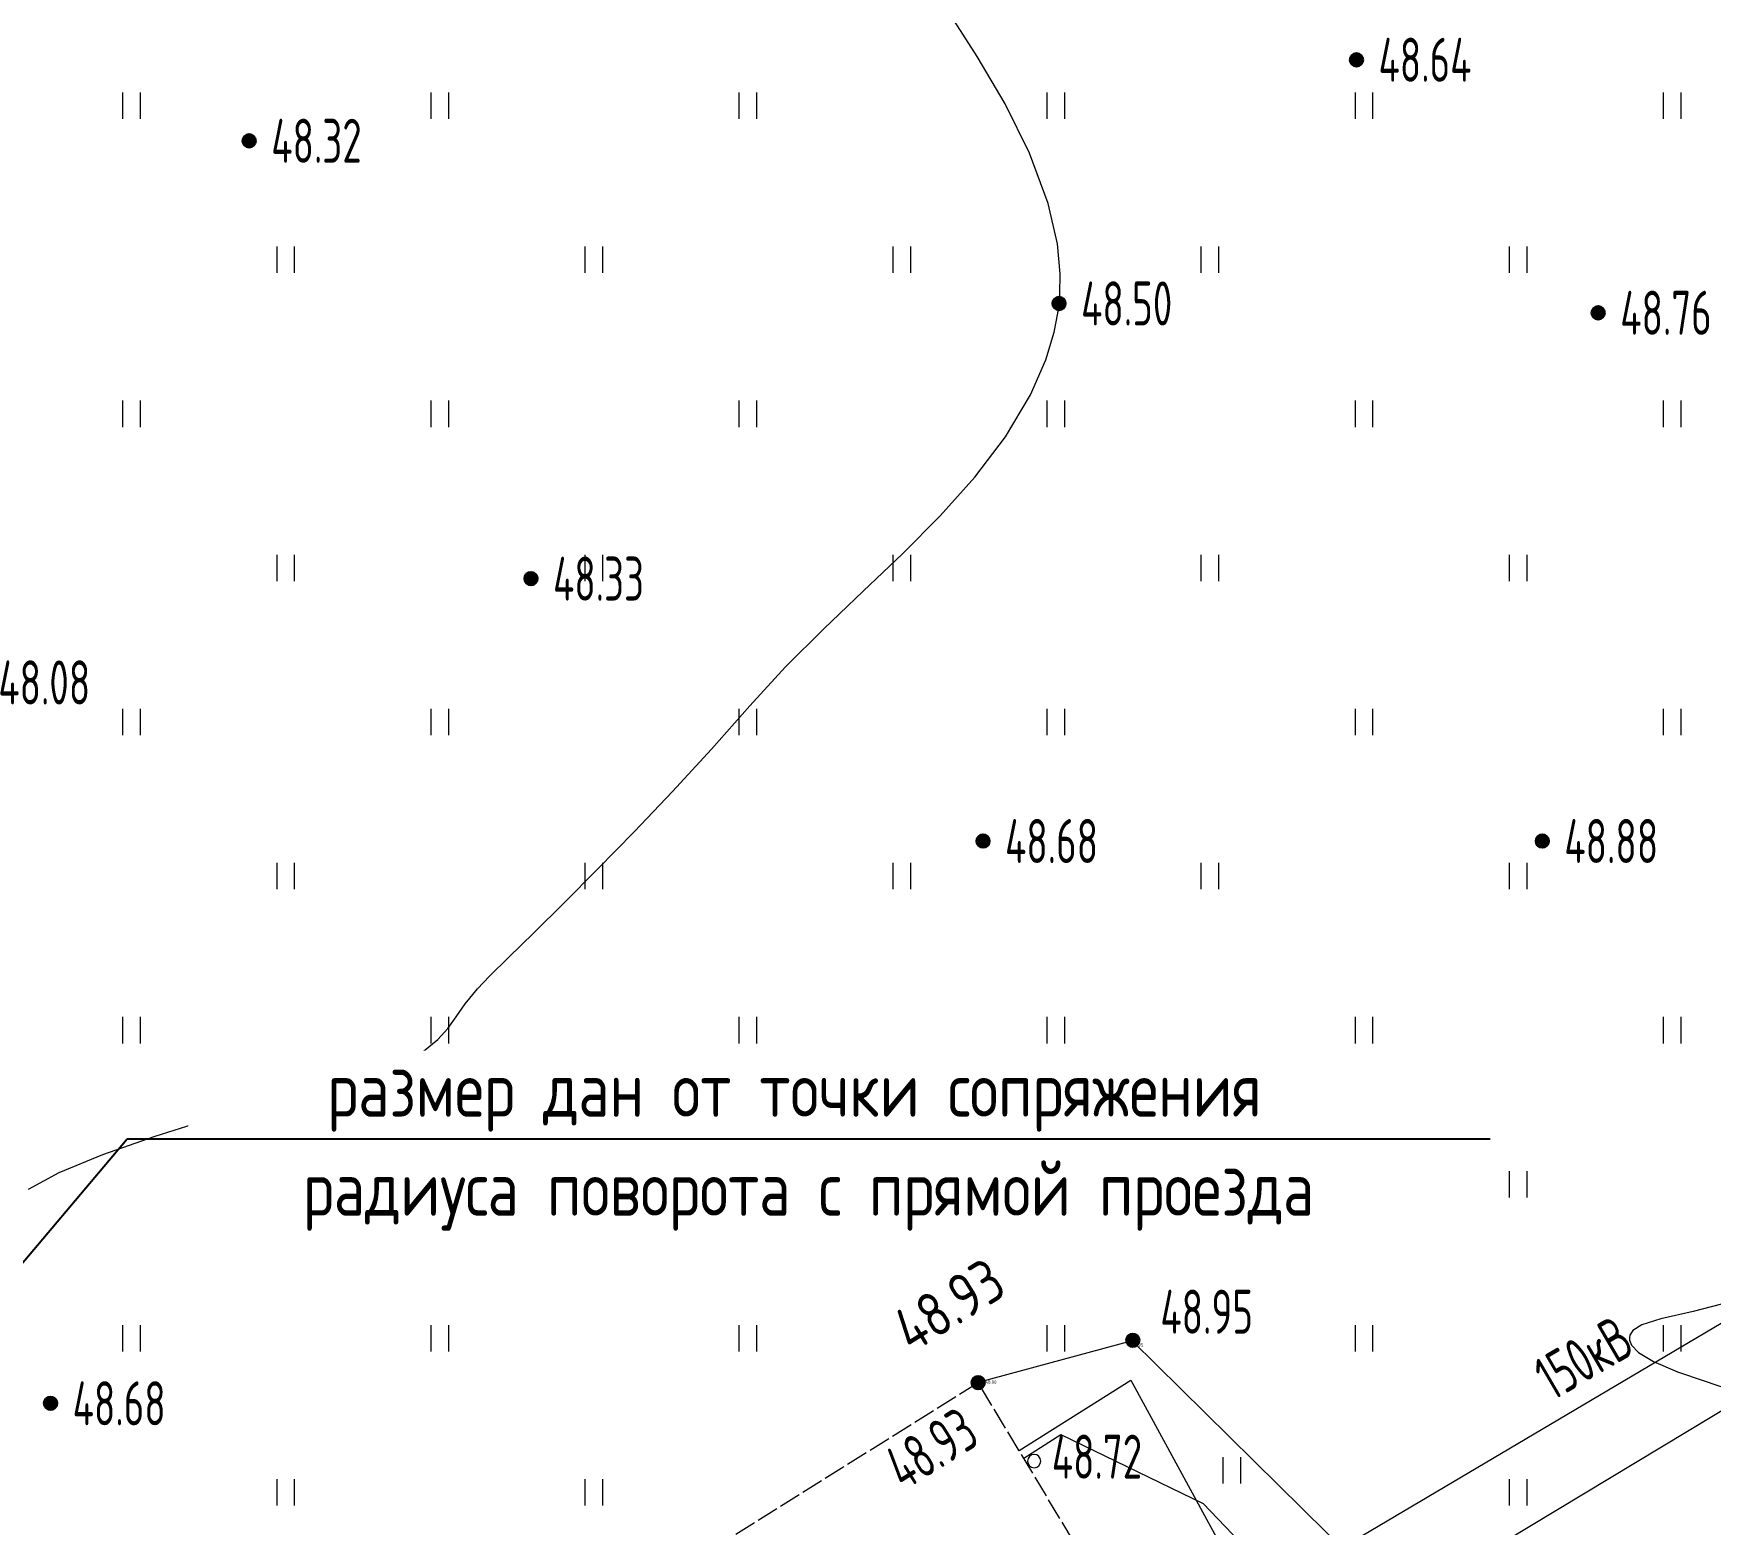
# Model space of a CAD drawing. Extents: x 1098675 to 1099684, y 381052 to 381453.
# Drawn here: x 1099205.77 to 1099243.87, y 381158.07 to 381191.94 of the extents above; entities that cross this region are included whole.
import ezdxf
from ezdxf.enums import TextEntityAlignment as Align

# ---------------------------------------------------------------- set-up
doc = ezdxf.new("R2010")
doc.units = 0
doc.header["$MEASUREMENT"] = 0
doc.set_wipeout_variables(frame=1)
doc.header["$PDMODE"] = 34
doc.header["$PDSIZE"] = -1
doc.linetypes.add('500_13', pattern=[1, 1, 0])
doc.layers.get('Defpoints').update_dxf_attribs({"color": 252, "linetype": 'CONTINUOUS'})
for name, color, linetype, lineweight in [('ГП_БЛАГОУСТРОЙСТВО_озеленение', 73, 'CONTINUOUS', 5), ('ГП_ТЕКСТ_размеры', 7, 'CONTINUOUS', 5), ('Съемка', 253, 'CONTINUOUS', 20)]:
    doc.layers.add(name, color=color, linetype=linetype, lineweight=lineweight)
doc.layers.add('С_ВЫСОТА', color=252, linetype='CONTINUOUS')
doc.styles.add('TOPO_D431', font='GOST2304A.ttf')
doc.styles.add('txt', font='GOST2304A.ttf')
doc.styles.add('ГОСТ', font='GOST2304A.ttf', dxfattribs={"height": 2.5})
doc.styles.add('ГОСТ 2.304', font='GOST2304A.ttf')
doc.linetypes.add('g5_119_1', pattern='A,4,-1,[31,GUGK_2005.shx,S=0.1,R=0,X=0,Y=0],0.35,[31,GUGK_2005.shx,S=0.08,R=0,X=0,Y=0],3.3,[31,GUGK_2005.shx,S=0.08,R=180,X=0,Y=0],0.35,[31,GUGK_2005.shx,S=0.1,R=180,X=0,Y=0],-1', length=10)
doc.linetypes.add('ЗАБ сетка', pattern='A,2.5,["<",txt,S=1.2,R=90,X=0,Y=0],5,[">",txt,S=1.2,R=90,X=0,Y=-0.6],2.5', length=10)
doc.dimstyles.new('ISO-25', dxfattribs={"dimtxt": 1.5, "dimasz": 1.5, "dimexe": 1.25, "dimexo": 0, "dimtad": 1, "dimtxsty": 'TOPO_D431', "dimcen": 2.5, "dimazin": 0, "dimtfac": 1, "dimtmove": 0, "dimatfit": 3, "dimfxl": 1, "dimarcsym": 0})

# ---------------------------------------------------------------- blocks, each defined once
blk = doc.blocks.new('*D138')
at = {"layer": 'Defpoints', "color": 0, "linetype": 'Continuous', "lineweight": 60, "transparency": 16777216}
for p in [(1099225.198, 381294.533), (1099235.993, 381289.338), (1099170.317, 381180.507)]:
    blk.add_point(p, dxfattribs=at)
at = {"layer": 'ГП_ТЕКСТ_размеры', "color": 0, "linetype": 'Continuous', "lineweight": -2, "transparency": 16777216}
for p, q in [((1099225.198, 381294.533), (1099237.119, 381288.796)), ((1099181.761, 381176.663), (1099235.342, 381287.986)), ((1099170.317, 381180.507), (1099182.237, 381174.769))]:
    blk.add_line(p, q, dxfattribs=at)
at = {"layer": 'ГП_ТЕКСТ_размеры', "color": 0, "linetype": 'Continuous', "lineweight": 60, "transparency": 16777216}
for points in [[(1099235.117, 381288.095), (1099235.567, 381287.878), (1099235.993, 381289.338)], [(1099181.536, 381176.771), (1099181.987, 381176.554), (1099181.111, 381175.311)]]:
    blk.add_solid(points, dxfattribs=at)
at = {"layer": 'ГП_ТЕКСТ_размеры', "color": 0, "linetype": 'Continuous', "transparency": 16777216, "insert": (1099207.756, 381234.103), "char_height": 1.5, "attachment_point": 5, "rotation": 64.2981, "style": 'TOPO_D431'}
blk.add_mtext('126,55', dxfattribs=at)
blk = doc.blocks.new('*D195')
at = {"layer": 'Defpoints', "color": 0, "linetype": 'Continuous', "lineweight": 60, "transparency": 16777216}
for p in [(1099222.661, 381303.002), (1099161.626, 381172.542), (1099158.899, 381170.684), (1099158.183, 381169.199), (1099167.214, 381166.677)]:
    blk.add_point(p, dxfattribs=at)
at = {"layer": 'ГП_ТЕКСТ_размеры', "color": 0, "linetype": 'Continuous', "lineweight": -2, "transparency": 16777216}
blk.add_arc((1099158.899, 381170.684), 3.3, 0.5443, 37.9984, dxfattribs=at)
at = {"layer": 'ГП_ТЕКСТ_размеры', "color": 0, "linetype": 'Continuous', "lineweight": 60, "transparency": 16777216}
for points in [[(1099161.342, 381172.521), (1099161.656, 381172.91), (1099160.331, 381173.656)], [(1099162.442, 381170.66), (1099161.955, 381170.769), (1099161.871, 381169.251)]]:
    blk.add_solid(points, dxfattribs=at)
at = {"layer": 'ГП_ТЕКСТ_размеры', "color": 0, "linetype": 'Continuous', "lineweight": 30, "transparency": 16777216, "insert": (1099163.479, 381172.078), "char_height": 1.5, "attachment_point": 5, "rotation": 286.9261, "style": 'TOPO_D431'}
blk.add_mtext('90,00°', dxfattribs=at)
blk = doc.blocks.new('*D196')
at = {"layer": 'Defpoints', "color": 0, "linetype": 'Continuous', "lineweight": 60, "transparency": 16777216}
for p in [(1099177.302, 381160.408), (1099175.579, 381156.668), (1099216.745, 381142.233)]:
    blk.add_point(p, dxfattribs=at)
at = {"layer": 'ГП_ТЕКСТ_размеры', "color": 0, "linetype": 'Continuous', "lineweight": -2, "transparency": 16777216}
for p, q in [((1099177.302, 381160.408), (1099175.055, 381155.532)), ((1099213.659, 381139.12), (1099176.941, 381156.04)), ((1099216.745, 381142.233), (1099214.498, 381137.357))]:
    blk.add_line(p, q, dxfattribs=at)
at = {"layer": 'ГП_ТЕКСТ_размеры', "color": 0, "linetype": 'Continuous', "lineweight": 60, "transparency": 16777216}
for points in [[(1099177.045, 381156.267), (1099176.836, 381155.813), (1099175.579, 381156.668)], [(1099213.764, 381139.347), (1099213.555, 381138.893), (1099215.021, 381138.493)]]:
    blk.add_solid(points, dxfattribs=at)
at = {"layer": 'ГП_ТЕКСТ_размеры', "color": 0, "linetype": 'Continuous', "transparency": 16777216, "insert": (1099195.923, 381148.932), "char_height": 1.5, "attachment_point": 5, "rotation": 335.2601, "style": 'TOPO_D431'}
blk.add_mtext('43,43', dxfattribs=at)
blk = doc.blocks.new('Съемка')
at = {"layer": 'Съемка', "linetype": 'Continuous', "lineweight": -2}
h = blk.add_hatch(color=8, dxfattribs=at)
h.dxf.hatch_style = 1
edge = h.paths.add_edge_path()
edge.add_arc((1099235.825, 381191.343), 0.15, 0, 360)
h = blk.add_hatch(color=8, dxfattribs=at)
h.dxf.hatch_style = 1
edge = h.paths.add_edge_path()
edge.add_arc((1099210.668, 381189.502), 0.15, 0, 360)
h = blk.add_hatch(color=8, dxfattribs=at)
h.dxf.hatch_style = 1
edge = h.paths.add_edge_path()
edge.add_arc((1099229.068, 381185.807), 0.15, 0, 360)
h = blk.add_hatch(color=8, dxfattribs=at)
h.dxf.hatch_style = 1
edge = h.paths.add_edge_path()
edge.add_arc((1099241.318, 381185.596), 0.15, 0, 360)
h = blk.add_hatch(color=8, dxfattribs=at)
h.dxf.hatch_style = 1
edge = h.paths.add_edge_path()
edge.add_arc((1099217.07, 381179.556), 0.15, 0, 360)
h = blk.add_hatch(color=8, dxfattribs=at)
h.dxf.hatch_style = 1
edge = h.paths.add_edge_path()
edge.add_arc((1099227.34, 381173.596), 0.15, 0, 360)
h = blk.add_hatch(color=8, dxfattribs=at)
h.dxf.hatch_style = 1
edge = h.paths.add_edge_path()
edge.add_arc((1099240.047, 381173.596), 0.15, 0, 360)
h = blk.add_hatch(color=8, dxfattribs=at)
h.dxf.hatch_style = 1
edge = h.paths.add_edge_path()
edge.add_arc((1099215.566, 381168.051), 0.15, 0, 360)
h = blk.add_hatch(color=8, dxfattribs=at)
h.dxf.hatch_style = 1
edge = h.paths.add_edge_path()
edge.add_arc((1099230.744, 381162.254), 0.15, 0, 360)
h = blk.add_hatch(color=8, dxfattribs=at)
h.dxf.hatch_style = 1
edge = h.paths.add_edge_path()
edge.add_arc((1099230.744, 381162.254), 0.15, 0, 360)
h = blk.add_hatch(color=8, dxfattribs=at)
h.dxf.hatch_style = 1
edge = h.paths.add_edge_path()
edge.add_arc((1099227.229, 381161.293), 0.15, 0, 360)
h = blk.add_hatch(color=8, dxfattribs=at)
h.dxf.hatch_style = 1
edge = h.paths.add_edge_path()
edge.add_arc((1099227.229, 381161.293), 0.15, 0, 360)
h = blk.add_hatch(color=8, dxfattribs=at)
h.dxf.hatch_style = 1
edge = h.paths.add_edge_path()
edge.add_arc((1099206.155, 381160.823), 0.15, 0, 360)
at = {"layer": 'Съемка', "color": 8, "linetype": 'Continuous', "lineweight": 20}
for p, q in [((1099207.8, 381190), (1099207.8, 381190.6)), ((1099207.8, 381190), (1099207.8, 381190.6)), ((1099207.8, 381190), (1099207.8, 381190.6)), ((1099208.2, 381190), (1099208.2, 381190.6)), ((1099208.2, 381190), (1099208.2, 381190.6)), ((1099208.2, 381190), (1099208.2, 381190.6)), ((1099214.8, 381190), (1099214.8, 381190.6)), ((1099214.8, 381190), (1099214.8, 381190.6)), ((1099214.8, 381190), (1099214.8, 381190.6)), ((1099215.2, 381190), (1099215.2, 381190.6)), ((1099215.2, 381190), (1099215.2, 381190.6)), ((1099215.2, 381190), (1099215.2, 381190.6)), ((1099221.8, 381190), (1099221.8, 381190.6)), ((1099221.8, 381190), (1099221.8, 381190.6)), ((1099221.8, 381190), (1099221.8, 381190.6)), ((1099222.2, 381190), (1099222.2, 381190.6)), ((1099222.2, 381190), (1099222.2, 381190.6)), ((1099222.2, 381190), (1099222.2, 381190.6)), ((1099228.8, 381190), (1099228.8, 381190.6)), ((1099228.8, 381190), (1099228.8, 381190.6)), ((1099228.8, 381190), (1099228.8, 381190.6)), ((1099229.2, 381190), (1099229.2, 381190.6)), ((1099229.2, 381190), (1099229.2, 381190.6)), ((1099229.2, 381190), (1099229.2, 381190.6)), ((1099235.8, 381190), (1099235.8, 381190.6)), ((1099235.8, 381190), (1099235.8, 381190.6)), ((1099235.8, 381190), (1099235.8, 381190.6)), ((1099236.2, 381190), (1099236.2, 381190.6)), ((1099236.2, 381190), (1099236.2, 381190.6)), ((1099236.2, 381190), (1099236.2, 381190.6)), ((1099242.8, 381190), (1099242.8, 381190.6)), ((1099242.8, 381190), (1099242.8, 381190.6)), ((1099242.8, 381190), (1099242.8, 381190.6)), ((1099243.2, 381190), (1099243.2, 381190.6)), ((1099243.2, 381190), (1099243.2, 381190.6)), ((1099243.2, 381190), (1099243.2, 381190.6)), ((1099211.3, 381186.5), (1099211.3, 381187.1)), ((1099211.3, 381186.5), (1099211.3, 381187.1)), ((1099211.3, 381186.5), (1099211.3, 381187.1)), ((1099211.7, 381186.5), (1099211.7, 381187.1)), ((1099211.7, 381186.5), (1099211.7, 381187.1)), ((1099211.7, 381186.5), (1099211.7, 381187.1)), ((1099218.3, 381186.5), (1099218.3, 381187.1)), ((1099218.3, 381186.5), (1099218.3, 381187.1)), ((1099218.3, 381186.5), (1099218.3, 381187.1)), ((1099218.7, 381186.5), (1099218.7, 381187.1)), ((1099218.7, 381186.5), (1099218.7, 381187.1)), ((1099218.7, 381186.5), (1099218.7, 381187.1)), ((1099225.3, 381186.5), (1099225.3, 381187.1)), ((1099225.3, 381186.5), (1099225.3, 381187.1)), ((1099225.3, 381186.5), (1099225.3, 381187.1)), ((1099225.7, 381186.5), (1099225.7, 381187.1)), ((1099225.7, 381186.5), (1099225.7, 381187.1)), ((1099225.7, 381186.5), (1099225.7, 381187.1)), ((1099232.3, 381186.5), (1099232.3, 381187.1)), ((1099232.3, 381186.5), (1099232.3, 381187.1)), ((1099232.3, 381186.5), (1099232.3, 381187.1)), ((1099232.7, 381186.5), (1099232.7, 381187.1)), ((1099232.7, 381186.5), (1099232.7, 381187.1)), ((1099232.7, 381186.5), (1099232.7, 381187.1)), ((1099239.3, 381186.5), (1099239.3, 381187.1)), ((1099239.3, 381186.5), (1099239.3, 381187.1)), ((1099239.3, 381186.5), (1099239.3, 381187.1)), ((1099239.7, 381186.5), (1099239.7, 381187.1)), ((1099239.7, 381186.5), (1099239.7, 381187.1)), ((1099239.7, 381186.5), (1099239.7, 381187.1)), ((1099207.8, 381183), (1099207.8, 381183.6)), ((1099207.8, 381183), (1099207.8, 381183.6)), ((1099207.8, 381183), (1099207.8, 381183.6)), ((1099208.2, 381183), (1099208.2, 381183.6)), ((1099208.2, 381183), (1099208.2, 381183.6)), ((1099208.2, 381183), (1099208.2, 381183.6)), ((1099214.8, 381183), (1099214.8, 381183.6)), ((1099214.8, 381183), (1099214.8, 381183.6)), ((1099214.8, 381183), (1099214.8, 381183.6)), ((1099215.2, 381183), (1099215.2, 381183.6)), ((1099215.2, 381183), (1099215.2, 381183.6)), ((1099215.2, 381183), (1099215.2, 381183.6)), ((1099221.8, 381183), (1099221.8, 381183.6)), ((1099221.8, 381183), (1099221.8, 381183.6)), ((1099221.8, 381183), (1099221.8, 381183.6)), ((1099222.2, 381183), (1099222.2, 381183.6)), ((1099222.2, 381183), (1099222.2, 381183.6)), ((1099222.2, 381183), (1099222.2, 381183.6)), ((1099228.8, 381183), (1099228.8, 381183.6)), ((1099228.8, 381183), (1099228.8, 381183.6)), ((1099228.8, 381183), (1099228.8, 381183.6)), ((1099229.2, 381183), (1099229.2, 381183.6)), ((1099229.2, 381183), (1099229.2, 381183.6)), ((1099229.2, 381183), (1099229.2, 381183.6)), ((1099235.8, 381183), (1099235.8, 381183.6)), ((1099235.8, 381183), (1099235.8, 381183.6)), ((1099235.8, 381183), (1099235.8, 381183.6)), ((1099236.2, 381183), (1099236.2, 381183.6)), ((1099236.2, 381183), (1099236.2, 381183.6)), ((1099236.2, 381183), (1099236.2, 381183.6)), ((1099242.8, 381183), (1099242.8, 381183.6)), ((1099242.8, 381183), (1099242.8, 381183.6)), ((1099242.8, 381183), (1099242.8, 381183.6)), ((1099243.2, 381183), (1099243.2, 381183.6)), ((1099243.2, 381183), (1099243.2, 381183.6)), ((1099243.2, 381183), (1099243.2, 381183.6)), ((1099211.3, 381179.5), (1099211.3, 381180.1)), ((1099211.3, 381179.5), (1099211.3, 381180.1)), ((1099211.3, 381179.5), (1099211.3, 381180.1)), ((1099211.7, 381179.5), (1099211.7, 381180.1)), ((1099211.7, 381179.5), (1099211.7, 381180.1)), ((1099211.7, 381179.5), (1099211.7, 381180.1)), ((1099218.3, 381179.5), (1099218.3, 381180.1)), ((1099218.3, 381179.5), (1099218.3, 381180.1)), ((1099218.3, 381179.5), (1099218.3, 381180.1)), ((1099218.7, 381179.5), (1099218.7, 381180.1)), ((1099218.7, 381179.5), (1099218.7, 381180.1)), ((1099218.7, 381179.5), (1099218.7, 381180.1)), ((1099225.3, 381179.5), (1099225.3, 381180.1)), ((1099225.3, 381179.5), (1099225.3, 381180.1)), ((1099225.3, 381179.5), (1099225.3, 381180.1)), ((1099225.7, 381179.5), (1099225.7, 381180.1)), ((1099225.7, 381179.5), (1099225.7, 381180.1)), ((1099225.7, 381179.5), (1099225.7, 381180.1)), ((1099232.3, 381179.5), (1099232.3, 381180.1)), ((1099232.3, 381179.5), (1099232.3, 381180.1)), ((1099232.3, 381179.5), (1099232.3, 381180.1)), ((1099232.7, 381179.5), (1099232.7, 381180.1)), ((1099232.7, 381179.5), (1099232.7, 381180.1)), ((1099232.7, 381179.5), (1099232.7, 381180.1)), ((1099239.3, 381179.5), (1099239.3, 381180.1)), ((1099239.3, 381179.5), (1099239.3, 381180.1)), ((1099239.3, 381179.5), (1099239.3, 381180.1)), ((1099239.7, 381179.5), (1099239.7, 381180.1)), ((1099239.7, 381179.5), (1099239.7, 381180.1)), ((1099239.7, 381179.5), (1099239.7, 381180.1)), ((1099207.8, 381176), (1099207.8, 381176.6)), ((1099207.8, 381176), (1099207.8, 381176.6)), ((1099207.8, 381176), (1099207.8, 381176.6)), ((1099208.2, 381176), (1099208.2, 381176.6)), ((1099208.2, 381176), (1099208.2, 381176.6)), ((1099208.2, 381176), (1099208.2, 381176.6)), ((1099214.8, 381176), (1099214.8, 381176.6)), ((1099214.8, 381176), (1099214.8, 381176.6)), ((1099214.8, 381176), (1099214.8, 381176.6)), ((1099215.2, 381176), (1099215.2, 381176.6)), ((1099215.2, 381176), (1099215.2, 381176.6)), ((1099215.2, 381176), (1099215.2, 381176.6)), ((1099221.8, 381176), (1099221.8, 381176.6)), ((1099221.8, 381176), (1099221.8, 381176.6)), ((1099221.8, 381176), (1099221.8, 381176.6)), ((1099222.2, 381176), (1099222.2, 381176.6)), ((1099222.2, 381176), (1099222.2, 381176.6)), ((1099222.2, 381176), (1099222.2, 381176.6)), ((1099228.8, 381176), (1099228.8, 381176.6)), ((1099228.8, 381176), (1099228.8, 381176.6)), ((1099228.8, 381176), (1099228.8, 381176.6)), ((1099229.2, 381176), (1099229.2, 381176.6)), ((1099229.2, 381176), (1099229.2, 381176.6)), ((1099229.2, 381176), (1099229.2, 381176.6)), ((1099235.8, 381176), (1099235.8, 381176.6)), ((1099235.8, 381176), (1099235.8, 381176.6)), ((1099235.8, 381176), (1099235.8, 381176.6)), ((1099236.2, 381176), (1099236.2, 381176.6)), ((1099236.2, 381176), (1099236.2, 381176.6)), ((1099236.2, 381176), (1099236.2, 381176.6)), ((1099242.8, 381176), (1099242.8, 381176.6)), ((1099242.8, 381176), (1099242.8, 381176.6)), ((1099242.8, 381176), (1099242.8, 381176.6)), ((1099243.2, 381176), (1099243.2, 381176.6)), ((1099243.2, 381176), (1099243.2, 381176.6)), ((1099243.2, 381176), (1099243.2, 381176.6)), ((1099211.3, 381172.5), (1099211.3, 381173.1)), ((1099211.3, 381172.5), (1099211.3, 381173.1)), ((1099211.3, 381172.5), (1099211.3, 381173.1)), ((1099211.7, 381172.5), (1099211.7, 381173.1)), ((1099211.7, 381172.5), (1099211.7, 381173.1)), ((1099211.7, 381172.5), (1099211.7, 381173.1)), ((1099218.3, 381172.5), (1099218.3, 381173.1)), ((1099218.3, 381172.5), (1099218.3, 381173.1)), ((1099218.3, 381172.5), (1099218.3, 381173.1)), ((1099218.7, 381172.5), (1099218.7, 381173.1)), ((1099218.7, 381172.5), (1099218.7, 381173.1)), ((1099218.7, 381172.5), (1099218.7, 381173.1)), ((1099225.3, 381172.5), (1099225.3, 381173.1)), ((1099225.3, 381172.5), (1099225.3, 381173.1)), ((1099225.3, 381172.5), (1099225.3, 381173.1)), ((1099225.7, 381172.5), (1099225.7, 381173.1)), ((1099225.7, 381172.5), (1099225.7, 381173.1)), ((1099225.7, 381172.5), (1099225.7, 381173.1)), ((1099232.3, 381172.5), (1099232.3, 381173.1)), ((1099232.3, 381172.5), (1099232.3, 381173.1)), ((1099232.3, 381172.5), (1099232.3, 381173.1)), ((1099232.7, 381172.5), (1099232.7, 381173.1)), ((1099232.7, 381172.5), (1099232.7, 381173.1)), ((1099232.7, 381172.5), (1099232.7, 381173.1)), ((1099239.3, 381172.5), (1099239.3, 381173.1)), ((1099239.3, 381172.5), (1099239.3, 381173.1)), ((1099239.3, 381172.5), (1099239.3, 381173.1)), ((1099239.7, 381172.5), (1099239.7, 381173.1)), ((1099239.7, 381172.5), (1099239.7, 381173.1)), ((1099239.7, 381172.5), (1099239.7, 381173.1)), ((1099207.8, 381169), (1099207.8, 381169.6)), ((1099207.8, 381169), (1099207.8, 381169.6)), ((1099207.8, 381169), (1099207.8, 381169.6)), ((1099208.2, 381169), (1099208.2, 381169.6)), ((1099208.2, 381169), (1099208.2, 381169.6)), ((1099208.2, 381169), (1099208.2, 381169.6)), ((1099214.8, 381169), (1099214.8, 381169.6)), ((1099214.8, 381169), (1099214.8, 381169.6)), ((1099214.8, 381169), (1099214.8, 381169.6)), ((1099215.2, 381169), (1099215.2, 381169.6)), ((1099215.2, 381169), (1099215.2, 381169.6)), ((1099215.2, 381169), (1099215.2, 381169.6)), ((1099221.8, 381169), (1099221.8, 381169.6)), ((1099221.8, 381169), (1099221.8, 381169.6)), ((1099221.8, 381169), (1099221.8, 381169.6)), ((1099222.2, 381169), (1099222.2, 381169.6)), ((1099222.2, 381169), (1099222.2, 381169.6)), ((1099222.2, 381169), (1099222.2, 381169.6)), ((1099228.8, 381169), (1099228.8, 381169.6)), ((1099228.8, 381169), (1099228.8, 381169.6)), ((1099228.8, 381169), (1099228.8, 381169.6)), ((1099229.2, 381169), (1099229.2, 381169.6)), ((1099229.2, 381169), (1099229.2, 381169.6)), ((1099229.2, 381169), (1099229.2, 381169.6)), ((1099235.8, 381169), (1099235.8, 381169.6)), ((1099235.8, 381169), (1099235.8, 381169.6)), ((1099235.8, 381169), (1099235.8, 381169.6)), ((1099236.2, 381169), (1099236.2, 381169.6)), ((1099236.2, 381169), (1099236.2, 381169.6)), ((1099236.2, 381169), (1099236.2, 381169.6)), ((1099242.8, 381169), (1099242.8, 381169.6)), ((1099242.8, 381169), (1099242.8, 381169.6)), ((1099242.8, 381169), (1099242.8, 381169.6)), ((1099243.2, 381169), (1099243.2, 381169.6)), ((1099243.2, 381169), (1099243.2, 381169.6)), ((1099243.2, 381169), (1099243.2, 381169.6)), ((1099211.3, 381165.5), (1099211.3, 381166.1)), ((1099211.3, 381165.5), (1099211.3, 381166.1)), ((1099211.3, 381165.5), (1099211.3, 381166.1)), ((1099211.7, 381165.5), (1099211.7, 381166.1)), ((1099211.7, 381165.5), (1099211.7, 381166.1)), ((1099211.7, 381165.5), (1099211.7, 381166.1)), ((1099218.3, 381165.5), (1099218.3, 381166.1)), ((1099218.3, 381165.5), (1099218.3, 381166.1)), ((1099218.3, 381165.5), (1099218.3, 381166.1)), ((1099218.7, 381165.5), (1099218.7, 381166.1)), ((1099218.7, 381165.5), (1099218.7, 381166.1)), ((1099218.7, 381165.5), (1099218.7, 381166.1)), ((1099225.3, 381165.5), (1099225.3, 381166.1)), ((1099225.3, 381165.5), (1099225.3, 381166.1)), ((1099225.3, 381165.5), (1099225.3, 381166.1)), ((1099225.7, 381165.5), (1099225.7, 381166.1)), ((1099225.7, 381165.5), (1099225.7, 381166.1)), ((1099225.7, 381165.5), (1099225.7, 381166.1)), ((1099232.3, 381165.5), (1099232.3, 381166.1)), ((1099232.3, 381165.5), (1099232.3, 381166.1)), ((1099232.3, 381165.5), (1099232.3, 381166.1)), ((1099232.7, 381165.5), (1099232.7, 381166.1)), ((1099232.7, 381165.5), (1099232.7, 381166.1)), ((1099232.7, 381165.5), (1099232.7, 381166.1)), ((1099239.3, 381165.5), (1099239.3, 381166.1)), ((1099239.3, 381165.5), (1099239.3, 381166.1)), ((1099239.3, 381165.5), (1099239.3, 381166.1)), ((1099239.7, 381165.5), (1099239.7, 381166.1)), ((1099239.7, 381165.5), (1099239.7, 381166.1)), ((1099239.7, 381165.5), (1099239.7, 381166.1)), ((1099207.8, 381162), (1099207.8, 381162.6)), ((1099207.8, 381162), (1099207.8, 381162.6)), ((1099207.8, 381162), (1099207.8, 381162.6)), ((1099208.2, 381162), (1099208.2, 381162.6)), ((1099208.2, 381162), (1099208.2, 381162.6)), ((1099208.2, 381162), (1099208.2, 381162.6)), ((1099214.8, 381162), (1099214.8, 381162.6)), ((1099214.8, 381162), (1099214.8, 381162.6)), ((1099214.8, 381162), (1099214.8, 381162.6)), ((1099215.2, 381162), (1099215.2, 381162.6)), ((1099215.2, 381162), (1099215.2, 381162.6)), ((1099215.2, 381162), (1099215.2, 381162.6)), ((1099221.8, 381162), (1099221.8, 381162.6)), ((1099221.8, 381162), (1099221.8, 381162.6)), ((1099221.8, 381162), (1099221.8, 381162.6)), ((1099222.2, 381162), (1099222.2, 381162.6)), ((1099222.2, 381162), (1099222.2, 381162.6)), ((1099222.2, 381162), (1099222.2, 381162.6)), ((1099228.8, 381162), (1099228.8, 381162.6)), ((1099228.8, 381162), (1099228.8, 381162.6)), ((1099228.8, 381162), (1099228.8, 381162.6)), ((1099229.2, 381162), (1099229.2, 381162.6)), ((1099229.2, 381162), (1099229.2, 381162.6)), ((1099229.2, 381162), (1099229.2, 381162.6)), ((1099235.8, 381162), (1099235.8, 381162.6)), ((1099235.8, 381162), (1099235.8, 381162.6)), ((1099235.8, 381162), (1099235.8, 381162.6)), ((1099236.2, 381162), (1099236.2, 381162.6)), ((1099236.2, 381162), (1099236.2, 381162.6)), ((1099236.2, 381162), (1099236.2, 381162.6)), ((1099242.8, 381162), (1099242.8, 381162.6)), ((1099242.8, 381162), (1099242.8, 381162.6)), ((1099242.8, 381162), (1099242.8, 381162.6)), ((1099243.2, 381162), (1099243.2, 381162.6)), ((1099243.2, 381162), (1099243.2, 381162.6)), ((1099243.2, 381162), (1099243.2, 381162.6)), ((1099211.3, 381158.5), (1099211.3, 381159.1)), ((1099211.3, 381158.5), (1099211.3, 381159.1)), ((1099211.3, 381158.5), (1099211.3, 381159.1)), ((1099211.7, 381158.5), (1099211.7, 381159.1)), ((1099211.7, 381158.5), (1099211.7, 381159.1)), ((1099211.7, 381158.5), (1099211.7, 381159.1)), ((1099218.3, 381158.5), (1099218.3, 381159.1)), ((1099218.3, 381158.5), (1099218.3, 381159.1)), ((1099218.3, 381158.5), (1099218.3, 381159.1)), ((1099218.7, 381158.5), (1099218.7, 381159.1)), ((1099218.7, 381158.5), (1099218.7, 381159.1)), ((1099218.7, 381158.5), (1099218.7, 381159.1)), ((1099239.3, 381158.5), (1099239.3, 381159.1)), ((1099239.3, 381158.5), (1099239.3, 381159.1)), ((1099239.3, 381158.5), (1099239.3, 381159.1)), ((1099239.7, 381158.5), (1099239.7, 381159.1)), ((1099239.7, 381158.5), (1099239.7, 381159.1)), ((1099239.7, 381158.5), (1099239.7, 381159.1))]:
    blk.add_line(p, q, dxfattribs=at)
at = {"layer": 'Съемка', "color": 8, "linetype": 'g5_119_1', "flags": 128}
for points in [[(1099228.16, 381159.748), (1099230.698, 381161.348), (1099237.293, 381149.234), (1099267.525, 381166.994), (1099293.908, 381183.33), (1099308.2, 381192.184), (1099353.292, 381221.07), (1099362.835, 381231.138), (1099367.387, 381238.869), (1099376.427, 381256.944), (1099381.073, 381267.855)], [(1099228.264, 381159.576), (1099229.106, 381160.115), (1099232.345, 381158.546), (1099237.818, 381152.82), (1099240.369, 381151.481), (1099264.857, 381165.999), (1099290.597, 381182.329), (1099293.713, 381184.616), (1099307.982, 381193.856), (1099313.315, 381197.628), (1099326.207, 381206.232), (1099329.492, 381208.515), (1099335.918, 381211.291), (1099346.612, 381218.195)]]:
    blk.add_lwpolyline(points, dxfattribs=at)
at = {"layer": 'Съемка', "color": 8, "flags": 128}
for points in [[(1099205.654, 381165.685), (1099206.353, 381166.068), (1099207.343, 381166.473), (1099208.531, 381166.888), (1099209.824, 381167.298), (1099211.13, 381167.692), (1099212.355, 381168.054), (1099213.409, 381168.373), (1099214.197, 381168.634), (1099214.628, 381168.824), (1099214.956, 381169.086), (1099215.184, 381169.341), (1099215.37, 381169.606), (1099215.573, 381169.9), (1099215.852, 381170.239), (1099216.127, 381170.523), (1099216.561, 381170.953), (1099217.132, 381171.513), (1099217.814, 381172.186), (1099218.583, 381172.956), (1099219.415, 381173.806), (1099220.285, 381174.72), (1099221.17, 381175.68), (1099222.044, 381176.67), (1099222.856, 381177.555), (1099223.725, 381178.418), (1099224.619, 381179.269), (1099225.509, 381180.12), (1099226.364, 381180.98), (1099227.154, 381181.861), (1099227.85, 381182.774), (1099228.421, 381183.729), (1099228.768, 381184.53), (1099228.953, 381185.156), (1099229.038, 381185.587), (1099229.068, 381185.807), (1099229.088, 381186.029), (1099229.095, 381186.477), (1099229.03, 381187.159), (1099228.819, 381188.076), (1099228.395, 381189.22), (1099227.841, 381190.342), (1099227.209, 381191.421), (1099226.553, 381192.435)], [(1099244.323, 381163.125), (1099243.475, 381162.912), (1099242.744, 381162.743), (1099242.309, 381162.602), (1099242.103, 381162.475), (1099242.036, 381162.373), (1099242.025, 381162.316), (1099242.029, 381162.257), (1099242.077, 381162.142), (1099242.235, 381161.977), (1099242.571, 381161.772), (1099243.122, 381161.539), (1099243.724, 381161.331), (1099244.276, 381161.147)]]:
    blk.add_lwpolyline(points, dxfattribs=at)
at = {"layer": 'Съемка', "color": 8, "lineweight": 20, "flags": 128}
blk.add_lwpolyline([(1099131.993, 381096.304), (1099305.956, 381199.246)], dxfattribs=at)
at = {"layer": 'Съемка', "color": 8, "linetype": 'ЗАБ сетка', "ltscale": 0.5, "flags": 128}
blk.add_lwpolyline([(1099305.631, 381198.277), (1099298.67, 381193.727), (1099288.454, 381187.603), (1099277.539, 381181.145), (1099267.142, 381174.952), (1099246.928, 381162.343), (1099236.807, 381156.246), (1099230.731, 381162.241), (1099227.229, 381161.293)], dxfattribs=at)
at = {"layer": 'Съемка', "color": 8, "linetype": 'Continuous', "lineweight": 20, "flags": 128}
for points in [[(1099210.518, 381189.502, 1), (1099210.818, 381189.502, 1)], [(1099210.518, 381189.502, 1), (1099210.818, 381189.502, 1)], [(1099228.352, 381159.511, 1), (1099228.652, 381159.511, 1)]]:
    blk.add_lwpolyline(points, format="xyb", close=True, dxfattribs=at)
at = {"layer": 'Съемка', "color": 8, "linetype": '500_13', "lineweight": 20, "ltscale": 0.5, "flags": 128}
blk.add_lwpolyline([(1099227.231, 381161.29), (1099214.509, 381153.324), (1099217.305, 381149.004), (1099229.915, 381156.834)], close=True, dxfattribs=at)
at = {"layer": 'Съемка', "color": 8, "linetype": 'Continuous', "lineweight": 20}
for points in [[(1099232.8, 381159), (1099232.8, 381159.6)], [(1099233.2, 381159), (1099233.2, 381159.6)]]:
    blk.add_lwpolyline(points, dxfattribs=at)
at = {"layer": 'Съемка', "color": 8, "linetype": 'Continuous', "lineweight": -2}
for centre in [(1099235.825, 381191.343), (1099210.668, 381189.502), (1099229.068, 381185.807), (1099241.318, 381185.596), (1099217.07, 381179.556), (1099227.34, 381173.596), (1099240.047, 381173.596), (1099215.566, 381168.051), (1099230.744, 381162.254), (1099230.744, 381162.254), (1099227.229, 381161.293), (1099227.229, 381161.293), (1099206.155, 381160.823)]:
    blk.add_circle(centre, 0.15, dxfattribs=at)
at = {"layer": 'Съемка', "color": 8, "linetype": 'Continuous', "lineweight": 30, "style": 'ГОСТ', "width": 0.8}
for s, p in [('48.64', (1099236.325, 381190.843)), ('48.32', (1099211.168, 381189.002)), ('48.50', (1099229.568, 381185.307)), ('48.76', (1099241.818, 381185.096)), ('48.33', (1099217.57, 381179.056)), ('48.08', (1099204.966, 381176.698)), ('48.68', (1099227.84, 381173.096)), ('48.88', (1099240.547, 381173.096)), ('48.54', (1099216.066, 381167.551)), ('48.68', (1099206.655, 381160.323))]:
    blk.add_text(s, height=1, dxfattribs=at).set_placement(p)
at = {"layer": 'Съемка', "color": 8, "linetype": 'Continuous', "lineweight": 30, "style": 'ГОСТ'}
blk.add_text('48.93', height=1, rotation=31.8377, dxfattribs=at).set_placement((1099225.718, 381161.944))
at = {"layer": 'Съемка', "color": 8, "lineweight": 30, "style": 'ГОСТ', "width": 0.8}
blk.add_text('48.95', height=1, dxfattribs=at).set_placement((1099231.369, 381162.404))
at = {"layer": 'Съемка', "color": 8, "style": 'ГОСТ', "width": 0.8}
blk.add_text('150кВ', height=1, rotation=30.2853, dxfattribs=at).set_placement((1099240.277, 381160.867))
at = {"layer": 'Съемка', "color": 8, "lineweight": 30, "style": 'ГОСТ', "width": 0.8}
blk.add_text('48.93', height=1, rotation=31.8377, dxfattribs=at).set_placement((1099225.54, 381158.822))
at = {"layer": 'Съемка', "color": 8, "linetype": 'Continuous', "lineweight": 15, "ltscale": 0.5, "style": 'ГОСТ', "width": 0.8}
blk.add_text('48.72', height=1, dxfattribs=at).set_placement((1099228.902, 381159.111))

msp = doc.modelspace()

# ---------------------------------------------------------------- block references
at = {"layer": 'Съемка', "color": 6, "lineweight": 30}
msp.add_blockref('Съемка', (0, 0), dxfattribs=at)

# ---------------------------------------------------------------- next in the draw order: hatches: boundary and pattern name
at = {"layer": 'ГП_БЛАГОУСТРОЙСТВО_озеленение', "linetype": 'Continuous'}
h = msp.add_hatch(dxfattribs=at)
h.set_pattern_fill('ANSI38', color=256, scale=3)
h.set_pattern_definition([(45, (248.8861, -117.7873), (-0.26516504294, 0.26516504294), []), (135, (248.8861, -117.7873), (-0.79549512883, 0.26516504294), [0.9375, -0.5625])])
h.paths.add_polyline_path([(1099155.165, 381170.672), (1099156.839, 381169.866), (1099218.493, 381297.768), (1099216.33, 381298.81)])
edge = h.paths.add_edge_path()
edge.add_arc((1099183.797, 381173.929), 12, 153.9905, 228.9341, ccw=False)
edge.add_line((1099173.013, 381179.191), (1099228.835, 381292.782))
edge.add_line((1099228.835, 381292.782), (1099226.59, 381293.872))
edge.add_line((1099226.59, 381293.872), (1099171.657, 381179.832))
edge.add_arc((1099183.794, 381173.929), 13.497, 154.0632, 236.4795)
edge.add_arc((1099183.794, 381173.929), 13.497, 236.4788, 244.5481)
edge.add_arc((1099045.954, 381235.282), 151.138, 330.88404, 331.44895)
edge.add_arc((1099181.96, 381171.053), 8.64, 225.5905, 247.9209, ccw=False)
at = {"layer": 'ГП_БЛАГОУСТРОЙСТВО_озеленение', "linetype": 'Continuous', "lineweight": 5, "ltscale": 1.5, "true_color": 0xcd6928}
h = msp.add_hatch(dxfattribs=at)
h.set_pattern_fill('HONEY', color=32, scale=2.5)
h.set_pattern_definition([(0, (215.9848, -39.44447), (0.46875, 0.27063293868), [0.3125, -0.625]), (120, (215.9848, -39.44447), (-0.46875, 0.27063293868), [0.3125, -0.625]), (60, (215.9848, -39.44447), (1e-16, 0.541265877365), [-0.625, 0.3125])])
edge = h.paths.add_edge_path()
edge.add_arc((1099183.878, 381173.987), 15.089, 157.272, 241.0422)
edge.add_line((1099176.572, 381160.784), (1099177.287, 381160.415))
edge.add_line((1099177.287, 381160.415), (1099177.994, 381161.742))
edge.add_line((1099177.994, 381161.742), (1099176.905, 381162.384))
edge.add_arc((1099183.887, 381174.026), 13.575, 157, 239.0467, ccw=False)
edge.add_line((1099171.391, 381179.33), (1099226.567, 381293.836))
edge.add_line((1099226.567, 381293.836), (1099225.186, 381294.492))
edge.add_line((1099225.186, 381294.492), (1099169.96, 381179.817))

# ---------------------------------------------------------------- next in the draw order: linework, layer by layer
at = {"layer": 'ГП_ТЕКСТ_размеры', "linetype": 'Continuous', "lineweight": 25, "ltscale": 0.5}
for p, q in [((1099194.844, 381151.37), (1099207.892, 381166.833)), ((1099207.892, 381166.833), (1099238.86, 381166.833))]:
    msp.add_line(p, q, dxfattribs=at)

# ---------------------------------------------------------------- next in the draw order: texts
at = {"layer": 'С_ВЫСОТА', "color": 1, "style": 'TOPO_D431'}
for s, p in [('48.95', (1099230.728, 381162.151)), ('48.95', (1099230.728, 381162.151)), ('48.90', (1099227.395, 381161.305)), ('48.90', (1099227.395, 381161.305))]:
    msp.add_text(s, height=0.08, dxfattribs=at).set_placement(p, align=Align.MIDDLE_LEFT)

# ---------------------------------------------------------------- next in the draw order: dimensions: what is measured, and where the dimension line sits
at = {"layer": 'ГП_ТЕКСТ_размеры', "color": 7, "linetype": 'Continuous', "lineweight": 30}
dim = msp.add_angular_dim_2l(base=(1099161.626, 381172.542), line1=((1099222.661, 381303.002), (1099158.183, 381169.199)), line2=((1099167.214, 381166.677), (1099158.899, 381170.684)), dimstyle='ISO-25', dxfattribs=at)
dim.commit()
dim.dimension.update_dxf_attribs({"geometry": '*D195', "text_midpoint": (1099162.056, 381171.644), "dimtype": 162})
at = {"layer": 'ГП_ТЕКСТ_размеры', "color": 7, "linetype": 'Continuous'}
dim = msp.add_linear_dim(base=(1099235.993, 381289.338), p1=(1099170.317, 381180.507), p2=(1099225.198, 381294.533), angle=64.2981, dimstyle='ISO-25', dxfattribs=at)
dim.commit()
dim.dimension.update_dxf_attribs({"geometry": '*D138', "text_midpoint": (1099209.097, 381233.458), "dimtype": 161})
dim = msp.add_aligned_dim(p1=(1099216.745, 381142.233), p2=(1099177.302, 381160.408), distance=4.118, dimstyle='ISO-25', dxfattribs=at)
dim.commit()
dim.dimension.update_dxf_attribs({"geometry": '*D196', "text_midpoint": (1099195.923, 381148.932)})

# ---------------------------------------------------------------- next in the draw order: wipeouts: each hides what was drawn before it
at = {"color": 7, "linetype": 'Continuous', "lineweight": 25, "ltscale": 0.5, "true_color": 0xffffff}
for points in [[(1099209.282, 381167.083), (1099237.47, 381167.083), (1099237.47, 381168.833), (1099209.282, 381168.833)], [(1099208.392, 381164.833), (1099238.36, 381164.833), (1099238.36, 381166.583), (1099208.392, 381166.583)]]:
    msp.add_wipeout(points, dxfattribs=at).dxf.layer = 'ГП_ТЕКСТ_размеры'

# ---------------------------------------------------------------- next in the draw order: texts
at = {"layer": 'ГП_ТЕКСТ_размеры', "linetype": 'Continuous', "lineweight": 25, "ltscale": 0.5, "style": 'ГОСТ 2.304'}
msp.add_text('размер дан от точки сопряжения ', height=1.25, dxfattribs=at).set_placement((1099223.376, 381167.333), align=Align.CENTER)
msp.add_text('радиуса поворота с прямой проезда', height=1.25, dxfattribs=at).set_placement((1099223.376, 381166.333), align=Align.TOP_CENTER)

doc.saveas('drawing.dxf')
